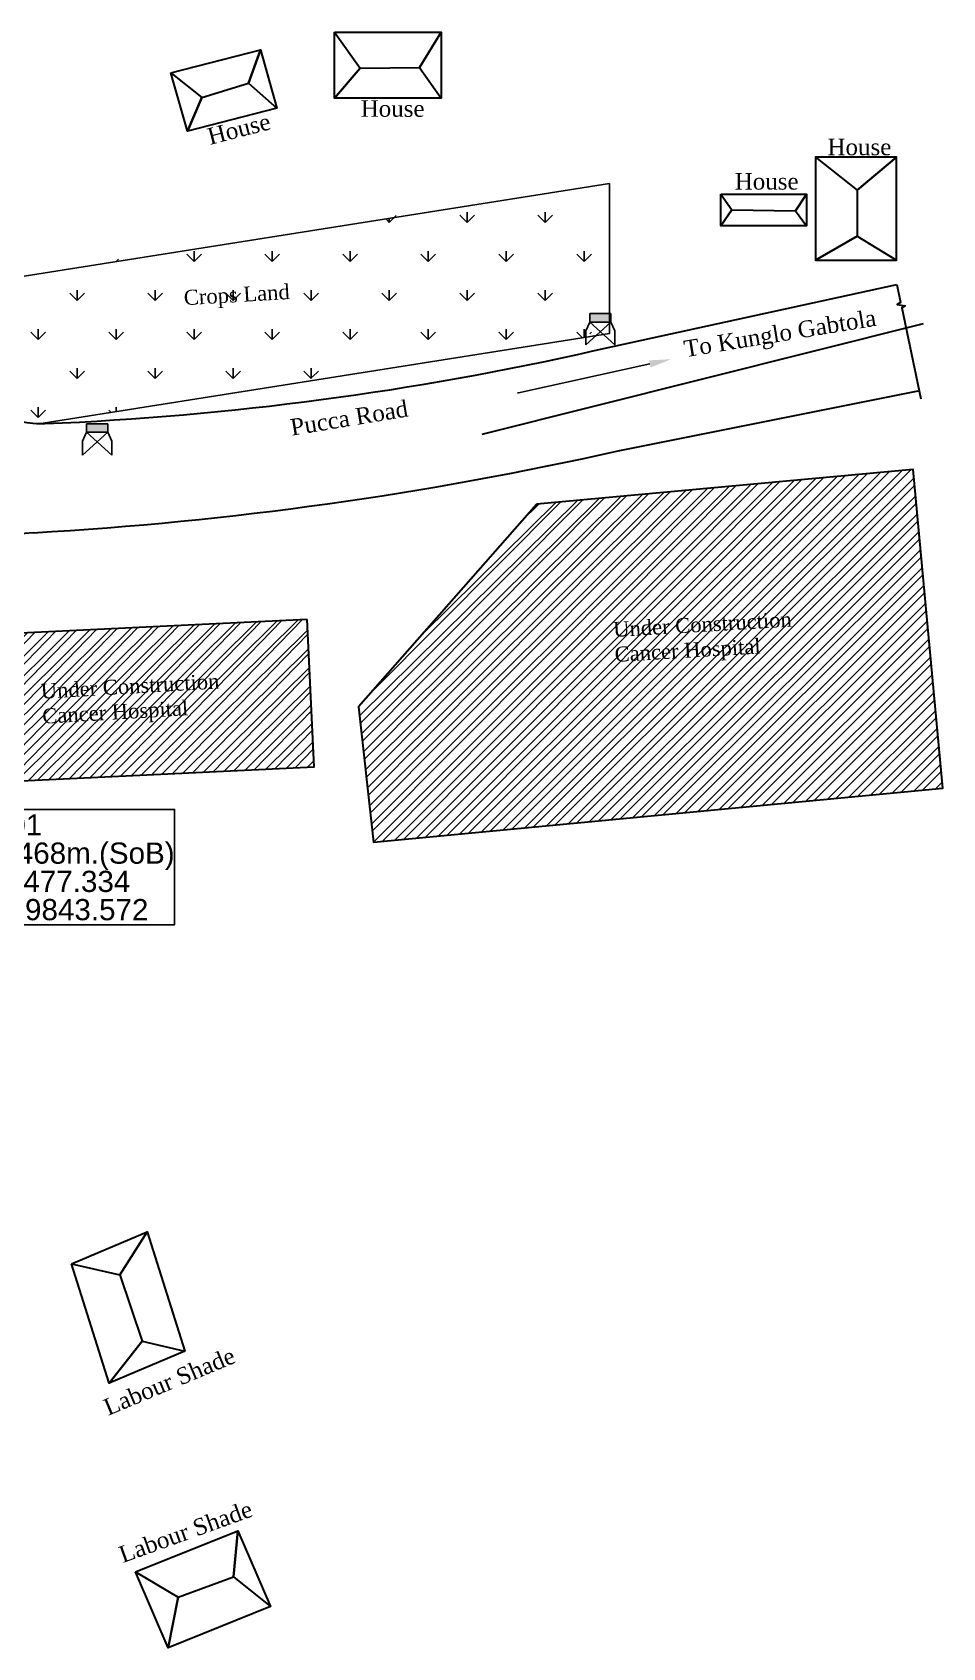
# Model space of a CAD drawing. Header units: inches. Extents: x 215676 to 3518780154, y 2761699 to 325936546.
# Drawn here: x 113064231 to 113146766, y 9362491 to 9508877 of the extents above; entities that cross this region are included whole.
import ezdxf
from ezdxf import colors
from ezdxf.entities.mleader import LeaderData, LeaderLine
from ezdxf.enums import TextEntityAlignment as Align
from ezdxf.math import Vec2, Vec3

# ---------------------------------------------------------------- set-up
doc = ezdxf.new("R2010")
doc.units = ezdxf.units.IN
doc.header["$MEASUREMENT"] = 0
for name, color, linetype, lineweight in [('BUILDING', 5, 'Continuous', 30), ('Pucca Road', 1, 'Continuous', 30), ('SHED', 7, 'Continuous', 30)]:
    doc.layers.add(name, color=color, linetype=linetype, lineweight=lineweight)
for name, color, linetype in [('Crops Land', 74, 'Continuous'), ('ELECTRIC POLE', 1, 'Continuous'), ('Text', 7, 'Continuous')]:
    doc.layers.add(name, color=color, linetype=linetype)
doc.styles.get("Standard").update_dxf_attribs({"font": 'times.ttf', "height": 1})
doc.styles.add('text', font='arial.ttf')
doc.styles.add('TR', font='times.ttf')

# ---------------------------------------------------------------- blocks, each defined once
blk = doc.blocks.new('eeee')
at = {"layer": 'ELECTRIC POLE'}
for p, q in [((353314.0216475676, 2673550.959405303), (353313.699718081, 2673550.258974852)), ((353313.699718081, 2673549.118617038), (353315.7394676891, 2673550.959405303)), ((353314.0216475676, 2673551.64898157), (353315.7394676891, 2673551.64898157)), ((353314.0216475676, 2673550.959405303), (353314.0216475676, 2673551.64898157)), ((353315.7394676891, 2673550.959405303), (353314.0216475676, 2673550.959405303)), ((353316.0613971761, 2673549.118617038), (353314.0216475676, 2673550.959405303)), ((353315.7394676891, 2673551.64898157), (353315.7394676891, 2673550.959405303)), ((353315.7394676891, 2673550.959405303), (353316.0613971761, 2673550.258974852)), ((353313.699718081, 2673550.258974852), (353313.699718081, 2673549.118617038)), ((353316.0613971761, 2673550.258974852), (353316.0613971761, 2673549.118617038))]:
    blk.add_line(p, q, dxfattribs=at)
blk.add_solid([(353314.0216475676, 2673551.64898157), (353315.7394676891, 2673551.64898157), (353314.0216475676, 2673550.959405303), (353315.7394676891, 2673550.959405303)], dxfattribs=at)

msp = doc.modelspace()

# ---------------------------------------------------------------- hatches: boundary and pattern name
at = {"layer": 'BUILDING', "lineweight": 20, "ltscale": 0.2}
h = msp.add_hatch(dxfattribs=at)
h.set_pattern_fill('ANSI32', color=256, scale=3371.745232298785, style=0)
h.set_pattern_definition([(45, (-659396366.2460881, -2491106631.102173), (-894.0689693219556, 894.0689693219558), []), (45, (-659395770.2000982, -2491106631.102173), (-894.0689693219556, 894.0689693219558), [])])
h.paths.add_polyline_path([(113093818.9594783, 9447738.414318085), (113095162.4158534, 9435488.012458801), (113146766.382696, 9440387.501699448), (113144087.5911311, 9469259.538835526), (113109958.8767756, 9466129.5817585)])
h.paths.add_polyline_path([(113089139.0082911, 9455676.565038681), (113057411.7519892, 9454155.607416153), (113058135.7639979, 9440791.67432785), (113089779.8589839, 9442308.385976791)])
h.paths.add_polyline_path([(113116704.4905367, 9450956.637590596), (113133257.6708927, 9451925.646982515), (113132954.5229125, 9457104.196573956), (113116401.3425566, 9456135.187182037)], flags=24)
h.paths.add_polyline_path([(113064812.780469, 9445356.835012624), (113081365.9608249, 9446325.844404543), (113081062.8128447, 9451504.393995984), (113064509.6324888, 9450535.384604065)], flags=24)
at = {"layer": 'Crops Land'}
h = msp.add_hatch(dxfattribs=at)
h.set_pattern_fill('GRASS', color=256, scale=5000)
h.set_pattern_definition([(90, (-659396366.2460881, -2491106631.102173), (-3535.533904999999, 3535.533904999999), [937.5, -6133.567814999999]), (45, (-659396366.2460881, -2491106631.102173), (-3535.533905932738, 3535.533905932738), [937.5000000000001, -4062.5]), (135, (-659396366.2460881, -2491106631.102173), (-3535.533905932738, -3535.533905932738), [937.5, -4062.5])])
h.paths.add_polyline_path([(113077642.0150836, 9483318.754916176), (113087701.7244833, 9483907.641926331), (113087532.5940095, 9486796.826757574), (113077472.8846098, 9486207.939747421)], flags=24)
edge = h.paths.add_edge_path()
edge.add_arc((113064445.120172, 9484210.684665663), 10835.26992831151, 200.8069243629587, 271.0001206791002)
edge.add_line((113064634.244525, 9473377.065399762), (113116544.1489009, 9481578.420684814))
edge.add_line((113116544.1489009, 9481578.420684814), (113116544.1489009, 9495168.9920578))
edge.add_line((113116544.1489009, 9495168.9920578), (113054316.4967097, 9485337.514032364))
edge.add_line((113054316.4967097, 9485337.514032364), (113054316.4967097, 9480361.7807726))

# ---------------------------------------------------------------- linework, layer by layer
at = {"elevation": -10495.00355915564}
msp.add_lwpolyline([(113055169.9607984, 9438457.509525731), (113077127.4546338, 9438457.509525731), (113077127.4546338, 9428003.219332173), (113055169.9607984, 9428003.219332173)], close=True, dxfattribs=at)
at = {"layer": 'BUILDING', "lineweight": 30}
for points in [[(113109958.8767756, 9466129.5817585), (113093818.9594783, 9447738.414318085), (113095162.4158534, 9435488.012458801), (113146766.382696, 9440387.501699448), (113144087.5911311, 9469259.538835526)], [(113089139.0082911, 9455676.565038681), (113057411.7519892, 9454155.607416153), (113058135.7639979, 9440791.67432785), (113089779.8589839, 9442308.385976791), (113089139.0082911, 9455676.565038681)]]:
    msp.add_lwpolyline(points, close=True, dxfattribs=at)
at = {"layer": 'Crops Land'}
msp.add_lwpolyline([(113054316.4967097, 9483701.582918871), (113054316.4967097, 9485337.514032364), (113116544.1489009, 9495168.9920578), (113116544.1489009, 9481578.420684814), (113064634.244525, 9473377.065399764)], dxfattribs=at)
at = {"layer": 'Pucca Road', "ltscale": 0.5}
for points, elevation in [([(113115198.948448, 9480030.957781624), (113142612.8903235, 9486011.101878537)], 3468), ([(113142612.8903235, 9486011.101878537), (113142950.1656073, 9484401.221879376), (113142639.6599921, 9484208.456130398), (113143363.1970862, 9484104.61204852), (113143052.6914557, 9483911.846303357), (113144778.9590972, 9475672.037787333)], 3468), ([(113105023.2542231, 9472474.408705413), (113145024.9880275, 9482490.004383087)], 9024), ([(113117351.5768955, 9470956.134903366), (113144537.7601719, 9476401.998066695)], 3468)]:
    msp.add_lwpolyline(points, dxfattribs=dict(at, elevation=elevation))
at = {"layer": 'Pucca Road', "ltscale": 0.5, "elevation": 3468}
for points in [[(113065365.4487486, 9473414.571025535, 0.04531074834251331), (113115198.948448, 9480030.957781624, 0.05528175057244276)], [(113064320.870133, 9463533.21347227, 0.04121899149435778), (113117351.5768955, 9470956.134903366, 0.03872257466450291)]]:
    msp.add_lwpolyline(points, format="xyb", dxfattribs=at)
at = {"layer": 'Pucca Road', "ltscale": 0.5}
for centre, radius, start, end in [((113065211.6136101, 9484326.511394832), 10913.02468944609, 183.2828077711948, 270.8076950583171), ((113065678.818659, 9447047.094347477, 26031), 16541.95115444551, 94.7087778148257, 177.3346580930423)]:
    msp.add_arc(centre, radius, start, end, dxfattribs=at)
at = {"layer": 'SHED', "lineweight": 30}
for points in [[(113091641.584524, 9508877.095470428), (113101299.9495906, 9508877.095470428), (113101299.9495906, 9502908.41583252), (113091641.584524, 9502908.41583252)], [(113076805.534109, 9505196.411317825), (113084908.3278407, 9507285.448957443), (113086402.9219722, 9501996.93208313), (113078300.1282557, 9499907.894443512)], [(113142581.6460475, 9497568.601861954), (113135232.4516505, 9497568.601861954), (113135232.4516505, 9488235.110866547), (113142581.6460475, 9488235.110866547)], [(113126637.6206568, 9494208.543989182), (113134422.7948054, 9494208.543989182), (113134422.7948054, 9491346.27607727), (113126637.6206568, 9491346.27607727)], [(113067792.0638331, 9397261.453073502), (113074644.4328212, 9400164.510557175), (113078055.6317347, 9389352.693172455), (113071203.2627467, 9386449.63569069)], [(113073585.4552478, 9369364.900978088), (113082877.3911761, 9373086.045434952), (113085837.4833697, 9366211.720726013), (113076545.5474414, 9362490.57626915)]]:
    msp.add_lwpolyline(points, close=True, dxfattribs=at)
for points in [[(113091641.584524, 9508877.095470428), (113093954.6843928, 9505623.526985168), (113091641.584524, 9502908.41583252), (113093954.6843928, 9505623.526985168), (113099348.1327266, 9505678.102285385), (113101299.9495906, 9508877.095470428), (113099348.1327266, 9505678.102285385), (113101299.9495906, 9502908.41583252)], [(113076805.534109, 9505196.411317825), (113079601.6556605, 9502974.483070374), (113078300.1282557, 9499907.894443512), (113079601.6556605, 9502974.483070374), (113083831.6863612, 9504268.604585648), (113084908.3278407, 9507285.448957443), (113083831.6863612, 9504268.604585648), (113086402.9219722, 9501996.93208313)], [(113135232.4516505, 9497568.601861954), (113139010.038946, 9494574.492269516), (113142581.6460475, 9497568.601861954), (113139010.038946, 9494574.492269516), (113139010.038946, 9490410.86929512), (113135232.4516505, 9488235.110866547), (113139010.038946, 9490410.86929512), (113142581.6460475, 9488235.110866547)], [(113126637.6206568, 9494208.543989182), (113127635.2487544, 9492786.10344696), (113126637.6206568, 9491346.27607727), (113127635.2487544, 9492786.10344696), (113133426.4832972, 9492696.742553711), (113134422.7948054, 9494208.543989182), (113133426.4832972, 9492696.742553711), (113134422.7948054, 9491346.27607727)], [(113067792.0638331, 9397261.453073502), (113072162.5998591, 9396273.322500229), (113074644.4328212, 9400164.510557175), (113072162.5998591, 9396273.322500229), (113074193.3816584, 9390267.822271347), (113071203.2627467, 9386449.63569069), (113074193.3816584, 9390267.822271347), (113078055.6317347, 9389352.693172455)], [(113073585.4552478, 9369364.900978088), (113077462.6607684, 9367070.317045212), (113076545.5474414, 9362490.57626915), (113077462.6607684, 9367070.317045212), (113082475.2709979, 9368914.127473831), (113082877.3911761, 9373086.045434952), (113082475.2709979, 9368914.127473831), (113085837.4833697, 9366211.720726013)]]:
    msp.add_lwpolyline(points, dxfattribs=at)

# ---------------------------------------------------------------- block references
at = {"layer": 'Text', "xscale": 1123.915077434745, "yscale": 1123.915077434745, "zscale": 1123.915077434745}
for p in [(-283980193.5868627, -2995361620.487381, -3.045521168587584e-07), (-284025820.5868627, -2995371605.487381, -3.045521168587584e-07)]:
    msp.add_blockref('eeee', p, dxfattribs=at)

# ---------------------------------------------------------------- texts
at = {"layer": 'Text', "style": 'TR'}
for p in [(113094002.0647792, 9501970.897499084), (113136318.7783564, 9498487.22247696), (113127911.19248, 9495373.460803986)]:
    msp.add_text('House', height=1500, dxfattribs=at).set_placement(p, align=Align.MIDDLE_LEFT)
for s, rotation, p in [('House', 14.50167887814438, (113080164.4639491, 9499397.514139175)), ('To Kunglo Gabtola', 9.379357582566174, (113123318.2356166, 9480169.455005646)), ('Pucca Road', 9.379357582566174, (113087645.8679866, 9473063.719436646)), ('Labour Shade', 22.66629873933638, (113070820.2713374, 9384191.347587585)), ('Labour Shade', 19.76978271415469, (113072176.9247607, 9370861.798135757))]:
    msp.add_text(s, height=1500, rotation=rotation, dxfattribs=at).set_placement(p, align=Align.MIDDLE_LEFT)
at = {"layer": 'Text', "char_height": 1355.448139022587, "attachment_point": 1, "rotation": 3.3502238183543636, "style": 'TR'}
for s, insert in [('Crops Land', (113077926.1785792, 9485500.526382446)), ('Under Construction Cancer Hospital', (113116854.636526, 9455427.773817062)), ('Under Construction Cancer Hospital', (113064962.9264582, 9449827.97123909))]:
    msp.add_mtext_dynamic_manual_height_columns(s, width=19617.59332777001, gutter_width=45000, heights=[0], dxfattribs=dict(at, insert=insert))
at = {"layer": 'Text', "color": 30, "true_color": 0xf26722, "insert": (113055594.7106305, 9438015.809835866, -10495.00355915564), "char_height": 1920, "width": 23360.58443852942, "attachment_point": 1, "line_spacing_factor": 0.8, "style": 'text'}
msp.add_mtext('{\\C1;TBM-01\\C256;\\PRL=3.468m.(SoB)\\PE=781477.334\\PN=2539843.572}', dxfattribs=at)

# ---------------------------------------------------------------- leaders
at = {"layer": 'Text'}
ml = msp.add_multileader_mtext('Standard', dxfattribs=at)
ml.set_content('', color=256)
ml.set_leader_properties()
ml.build(insert=Vec2(0, 0))
ml.multileader.update_dxf_attribs({"text_right_attachment_type": 6, "dogleg_length": 0.36, "arrow_head_size": 2000})
ctx = ml.context
ctx.base_point, ctx.char_height, ctx.arrow_head_size, ctx.landing_gap_size, ctx.plane_origin = Vec3(113108120.2756556, 9476706.988414764), 1000, 2000, 90, Vec3(113122172.5405177, 9479255.504041672)
ctx.right_attachment, ctx.text_align_type = 6, 2
notes = []
notes.append((ctx, [(1, (1, 1, 0), (113108300.2756556, 9476206.988414764), (-1, 0), 1.396982529655588e-08, [(0, [(113122172.5405177, 9479255.504041672)], 0, [])])]))
ctx.mtext.insert, ctx.mtext.alignment, ctx.mtext.flow_direction = Vec3(113108210.2756556, 9477206.988414764), 3, 5
for ctx, leaders in notes:
    for number, flags, end, landing, length, lines in leaders:
        leader = LeaderData()
        leader.index, (leader.has_last_leader_line, leader.has_dogleg_vector, leader.attachment_direction) = number, flags
        leader.last_leader_point, leader.dogleg_vector, leader.dogleg_length = Vec3(end), Vec3(landing), length
        for number, points, colour, breaks in lines:
            line = LeaderLine()
            line.index, line.vertices, line.color, line.breaks = number, Vec3.list(points), colors.encode_raw_color(colour), breaks
            leader.lines.append(line)
        ctx.leaders.append(leader)

doc.saveas('drawing.dxf')
